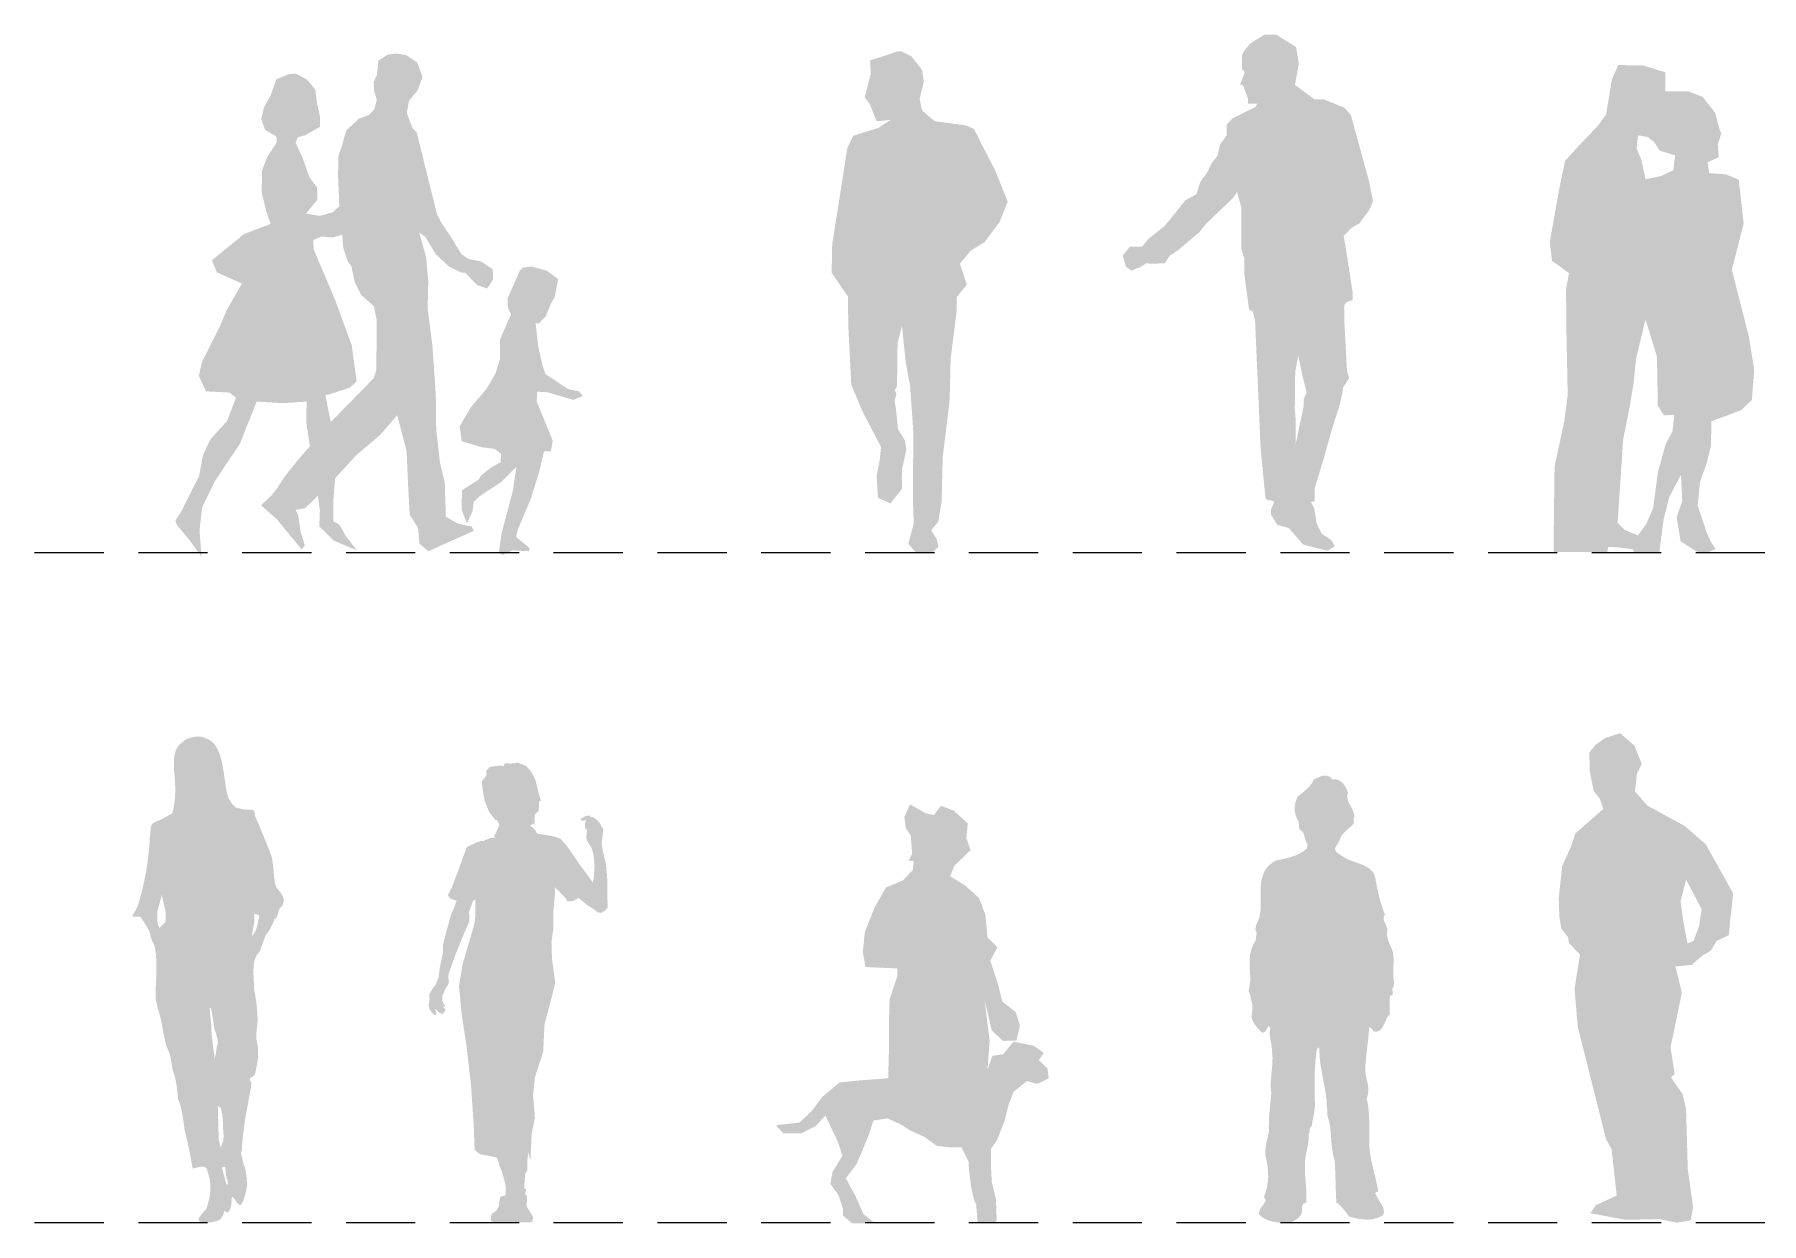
# Model space of a CAD drawing. Header units: millimetres. Extents: x 236 to 248.7, y 149.2 to 166.6.
# Drawn here: x 235.96 to 242.19, y 162.33 to 166.62 of the extents above; entities that cross this region are included whole.
import ezdxf

# ---------------------------------------------------------------- set-up
doc = ezdxf.new("R2010")
doc.units = ezdxf.units.MM
doc.linetypes.add('TRATTEGGIATA2', pattern=[0.375, 0.25, -0.125])
doc.layers.add('FIGURE_PERSONE', color=252, linetype='Continuous', lineweight=0)

msp = doc.modelspace()

# ---------------------------------------------------------------- hatches: boundary and pattern name
at = {"layer": 'FIGURE_PERSONE', "linetype": 'Continuous'}
h = msp.add_hatch(color=252, dxfattribs=at)
h.paths.add_polyline_path([(240.7106, 166.3312), (240.6875, 166.3577), (240.6126, 166.3882), (240.5786, 166.3882), (240.5586, 166.4032), (240.5087, 166.4407), (240.5226, 166.5172), (240.5126, 166.5772), (240.4406, 166.6222), (240.3986, 166.6222), (240.3466, 166.5892), (240.3226, 166.5592), (240.3176, 166.5472), (240.3176, 166.4972), (240.3266, 166.4892), (240.3246, 166.4772), (240.3106, 166.4412), (240.3216, 166.4381), (240.3386, 166.3912), (240.3386, 166.3722), (240.3726, 166.3722), (240.3666, 166.3612), (240.2826, 166.3192), (240.2626, 166.2972), (240.2626, 166.2592), (240.2386, 166.2252), (240.2286, 166.1832), (240.2086, 166.1592), (240.1926, 166.1252), (240.1666, 166.0892), (240.1526, 166.0452), (240.1126, 166.0232), (240.0746, 165.9752), (240.0366, 165.9292), (239.9786, 165.8832), (239.9574, 165.8562), (239.9126, 165.8562), (239.8866, 165.8232), (239.8986, 165.7832), (239.9186, 165.7692), (239.9526, 165.7832), (239.9746, 165.7972), (239.9786, 165.7947), (240.0086, 165.7947), (240.0386, 165.7962), (240.0566, 165.8232), (240.0866, 165.8432), (240.1626, 165.9072), (240.1786, 165.9272), (240.1886, 165.9392), (240.2846, 166.0312), (240.2946, 166.0452), (240.2986, 166.0552), (240.3146, 165.9992), (240.3146, 165.8492), (240.3256, 165.8132), (240.3256, 165.7612), (240.3426, 165.6292), (240.3566, 165.6212), (240.3646, 165.5892), (240.3846, 165.1292), (240.4026, 164.9432), (240.4346, 164.9352), (240.4226, 164.9072), (240.4226, 164.8872), (240.4446, 164.8512), (240.4866, 164.8392), (240.5386, 164.7792), (240.6266, 164.7572), (240.6526, 164.7732), (240.6406, 164.7952), (240.6046, 164.8192), (240.5866, 164.8572), (240.5786, 164.9092), (240.5664, 164.9337), (240.5796, 164.9352), (240.5796, 164.9812), (240.6146, 165.0972), (240.6426, 165.1972), (240.6686, 165.2792), (240.6806, 165.3292), (240.6826, 165.3472), (240.7046, 165.3812), (240.6966, 165.4072), (240.6876, 165.5752), (240.6876, 165.6452), (240.6946, 165.6552), (240.7166, 165.6632), (240.7166, 165.6932), (240.6926, 165.8492), (240.6846, 165.8952), (240.7146, 165.9252), (240.7406, 165.9392), (240.7766, 165.9872), (240.7906, 166.0192), (240.7766, 166.0912)])
h.paths.add_polyline_path([(240.5206, 165.4632), (240.5344, 165.3961), (240.5506, 165.3292), (240.5396, 165.3032), (240.5396, 165.2772), (240.5114, 165.1416), (240.5114, 165.2312), (240.5081, 165.2692), (240.5096, 165.4032)], flags=16)
h = msp.add_hatch(color=252, dxfattribs=at)
h.paths.add_polyline_path([(236.6295, 165.5763), (236.6494, 165.6242), (236.7054, 165.723), (236.6149, 165.7627), (236.5966, 165.8066), (236.7137, 165.9018), (236.8093, 165.9382), (236.7946, 165.9787), (236.7769, 166.0495), (236.7776, 166.1305), (236.7968, 166.1799), (236.8307, 166.2315), (236.83, 166.2536), (236.7887, 166.2779), (236.7754, 166.3163), (236.785, 166.359), (236.8093, 166.4032), (236.8292, 166.46), (236.8727, 166.4784), (236.8992, 166.4813), (236.94, 166.4598), (236.97, 166.4239), (236.9766, 166.3737), (236.9869, 166.328), (236.9877, 166.289), (236.9331, 166.258), (236.9073, 166.2514), (236.8992, 166.2308), (236.9228, 166.1806), (236.9482, 166.1088), (236.9766, 166.0694), (236.9781, 166.0266), (236.9369, 165.975), (236.9508, 165.9728), (236.9869, 165.9669), (237.0334, 165.9802), (237.057, 166.0016), (237.0525, 166.1158), (237.054, 166.1829), (237.0673, 166.2227), (237.082, 166.2757), (237.1285, 166.3185), (237.1638, 166.3317), (237.1837, 166.3516), (237.1926, 166.387), (237.183, 166.4172), (237.1808, 166.4497), (237.1926, 166.4755), (237.1985, 166.5285), (237.2331, 166.5499), (237.2633, 166.5536), (237.2987, 166.5477), (237.3385, 166.5211), (237.3578, 166.4691), (237.3385, 166.4187), (237.3083, 166.3819), (237.3009, 166.3384), (237.3201, 166.2868), (237.337, 166.2669), (237.41, 165.9721), (237.4269, 165.9404), (237.4601, 165.891), (237.4984, 165.8284), (237.5235, 165.8114), (237.5692, 165.8018), (237.6112, 165.7745), (237.6127, 165.7377), (237.5913, 165.7045), (237.5545, 165.7171), (237.5124, 165.7613), (237.4977, 165.762), (237.4542, 165.7834), (237.4056, 165.8284), (237.368, 165.891), (237.3451, 165.9072), (237.3702, 165.8202), (237.3783, 165.7325), (237.3761, 165.6323), (237.3938, 165.493), (237.4056, 165.3169), (237.407, 165.196), (237.4203, 165.0773), (237.438, 165.0022), (237.4417, 164.8805), (237.4844, 164.8555), (237.536, 164.8444), (237.5427, 164.829), (237.4631, 164.7936), (237.379, 164.7553), (237.3466, 164.7825), (237.3415, 164.8393), (237.3112, 164.8879), (237.3053, 164.9985), (237.3002, 165.1164), (237.2663, 165.2468), (237.2051, 165.1761), (237.1174, 165.1017), (237.0422, 165.0191), (237.0349, 164.9351), (237.0349, 164.8636), (237.0577, 164.8514), (237.0797, 164.8111), (237.1199, 164.7599), (237.1004, 164.767), (237.0378, 164.7936), (236.9847, 164.8452), (236.9869, 164.9034), (236.9796, 164.9557), (236.9331, 164.9108), (236.8992, 164.9049), (236.9088, 164.8842), (236.9169, 164.8267), (236.9324, 164.7766), (236.9213, 164.7619), (236.83, 164.8724), (236.7747, 164.9211), (236.8115, 164.9565), (236.8322, 164.9823), (236.858, 165.0228), (236.8882, 165.0611), (236.911, 165.0891), (236.9508, 165.1348), (236.9376, 165.2218), (236.939, 165.2962), (236.8535, 165.2903), (236.7585, 165.2962), (236.6973, 165.1422), (236.6409, 165.0589), (236.6077, 165.0084), (236.5617, 164.9137), (236.5521, 164.8304), (236.5595, 164.7354), (236.5152, 164.7965), (236.4703, 164.8503), (236.4651, 164.8665), (236.4858, 164.8982), (236.5506, 165.0272), (236.5646, 165.1017), (236.5897, 165.1569), (236.6516, 165.2262), (236.684, 165.3102), (236.6604, 165.3287), (236.5757, 165.3331), (236.5499, 165.3884), (236.5609, 165.4392)], flags=0)
h.paths.add_polyline_path([(237.0068, 165.3191), (237.026, 165.2218), (237.1808, 165.3802), (237.1904, 165.4083), (237.1918, 165.5107), (237.1918, 165.5925), (237.1823, 165.6404), (237.1358, 165.6817), (237.1137, 165.7252), (237.1004, 165.7856), (237.0872, 165.8033), (237.0717, 165.8505), (237.0673, 165.8984), (237.0326, 165.8888), (236.9914, 165.8925), (236.9634, 165.8799), (236.9641, 165.8468), (237.043, 165.661), (237.1019, 165.4989), (237.1196, 165.3699), (237.0953, 165.3463), (237.0194, 165.322)], flags=0)
for points in [[(239.0755, 166.5617), (238.9741, 166.5284), (238.9769, 166.4805), (238.9547, 166.3957), (238.9734, 166.3708), (238.9977, 166.309), (239.0491, 166.3139), (239.0033, 166.2847), (238.913, 166.2563), (238.8922, 166.2125), (238.8373, 165.864), (238.8353, 165.7613), (238.8939, 165.6759), (238.8956, 165.5676), (238.9061, 165.3579), (238.9255, 165.3114), (238.9477, 165.2586), (239.0137, 165.1323), (239.0088, 165.085), (238.9977, 165.0267), (239.0026, 164.949), (239.0477, 164.9281), (239.0893, 164.9809), (239.0886, 165.0239), (239.09, 165.0545), (239.1053, 165.1232), (239.0991, 165.1572), (239.0748, 165.1961), (239.0678, 165.269), (239.0623, 165.2996), (239.0699, 165.3246), (239.063, 165.3371), (239.0713, 165.3509), (239.0734, 165.5072), (239.0893, 165.5703), (239.1032, 165.4356), (239.1185, 165.353), (239.1303, 165.1871), (239.1289, 164.9455), (239.1317, 164.8552), (239.1122, 164.783), (239.1393, 164.7511), (239.2011, 164.7518), (239.2212, 164.7712), (239.2157, 164.7976), (239.1947, 164.8308), (239.2198, 164.8615), (239.2323, 164.933), (239.2365, 165.0955), (239.2615, 165.301), (239.265, 165.4509), (239.2865, 165.621), (239.2865, 165.6731), (239.3236, 165.7189), (239.2985, 165.7941), (239.3372, 165.8411), (239.3885, 165.873), (239.442, 165.9452), (239.4712, 166.0188), (239.426, 166.1313), (239.3844, 166.2111), (239.3497, 166.2806), (239.3205, 166.2938), (239.2073, 166.309), (239.1615, 166.3487), (239.1532, 166.3903), (239.1685, 166.4541), (239.1615, 166.4944), (239.1234, 166.5437), (239.0866, 166.5617)], [(237.7719, 165.3318), (237.8095, 165.3296), (237.9024, 165.3023), (237.937, 165.3163), (237.9223, 165.3332), (237.8832, 165.3413), (237.8021, 165.3951), (237.7926, 165.4202), (237.7749, 165.4983), (237.766, 165.5809), (237.7778, 165.5779), (237.8021, 165.6037), (237.822, 165.6516), (237.8358, 165.6753), (237.8471, 165.7393), (237.8051, 165.7696), (237.7513, 165.7843), (237.7218, 165.7806), (237.7093, 165.7696), (237.6651, 165.6701), (237.6658, 165.6354), (237.6776, 165.6118), (237.6584, 165.5683), (237.6378, 165.5204), (237.6378, 165.4504), (237.6212, 165.3981), (237.5884, 165.3413), (237.5339, 165.278), (237.4917, 165.2069), (237.4992, 165.1527), (237.5715, 165.1313), (237.6164, 165.1254), (237.6415, 165.1084), (237.6393, 165.0771), (237.6035, 165.0569), (237.5685, 165.0281), (237.5604, 165.0141), (237.5003, 164.9758), (237.4985, 164.9058), (237.5177, 164.856), (237.5383, 164.8999), (237.5427, 164.9338), (237.5641, 164.9544), (237.6393, 165.0038), (237.6968, 165.0605), (237.6842, 164.975), (237.6695, 164.919), (237.6437, 164.8232), (237.633, 164.7503), (237.6474, 164.7429), (237.682, 164.7584), (237.7424, 164.7554), (237.7439, 164.7672), (237.6953, 164.807), (237.7019, 164.8343), (237.7476, 164.9419), (237.7786, 165.0406), (237.7963, 165.1166), (237.8213, 165.1166), (237.8279, 165.1549), (237.7697, 165.2968)]]:
    msp.add_hatch(color=252, dxfattribs=at).paths.add_polyline_path(points, flags=0)
h = msp.add_hatch(color=252, dxfattribs=at)
h.paths.add_polyline_path([(242.0868, 165.7731), (242.1164, 165.6557), (242.1484, 165.53), (242.1674, 165.4102), (242.1591, 165.3023), (242.1211, 165.2655), (242.0618, 165.243), (242.0132, 165.2252), (242.0109, 165.135), (241.9954, 165.0722), (241.9717, 165.0058), (241.9634, 164.9204), (241.9966, 164.8208), (242.0109, 164.7899), (242.0286, 164.7627), (242.0027, 164.7527), (241.9679, 164.7527), (241.9575, 164.7555), (241.9017, 164.7911), (241.8875, 164.8777), (241.9077, 164.937), (241.9029, 165.0319), (241.8602, 164.95), (241.8401, 164.8694), (241.8294, 164.7888), (241.8253, 164.7527), (241.7338, 164.7527), (241.7286, 164.7627), (241.6705, 164.7698), (241.6397, 164.771), (241.6372, 164.7527), (241.4429, 164.7527), (241.444, 164.8765), (241.4464, 165.0615), (241.4819, 165.2264), (241.4938, 165.3201), (241.4891, 165.5572), (241.4879, 165.7019), (241.4985, 165.76), (241.4374, 165.8046), (241.429, 165.872), (241.4627, 166.0613), (241.4843, 166.1656), (241.5282, 166.2142), (241.6017, 166.2913), (241.6325, 166.3328), (241.6539, 166.4621), (241.6764, 166.5119), (241.7654, 166.5107), (241.846, 166.4858), (241.846, 166.417), (241.9302, 166.417), (241.9812, 166.3969), (242.0263, 166.34), (242.0429, 166.2771), (242.0488, 166.2652), (242.0358, 166.2261), (242.0393, 166.1787), (241.999, 166.1609), (242.0049, 166.1217), (242.0654, 166.117), (242.1117, 166.098), (242.1294, 165.9391)], flags=0)
h.paths.add_polyline_path([(241.7749, 165.5928), (241.7405, 165.4505), (241.7322, 165.3651), (241.7179, 165.2785), (241.6942, 165.16), (241.6741, 164.8575), (241.7013, 164.8314), (241.7476, 164.8125), (241.7784, 164.8552), (241.8021, 164.9097), (241.8199, 165.0414), (241.8472, 165.141), (241.8721, 165.1884), (241.8792, 165.2477), (241.8413, 165.2465), (241.8193, 165.2815), (241.8164, 165.4576)], flags=0)
h.paths.add_polyline_path([(241.8318, 166.1111), (241.8757, 166.1324), (241.8816, 166.1858), (241.827, 166.2024), (241.8057, 166.2344), (241.782, 166.2522), (241.7476, 166.2581), (241.7428, 166.2107), (241.7606, 166.1668), (241.7749, 166.0992)], flags=0)
h = msp.add_hatch(color=252, dxfattribs=at)
h.paths.add_polyline_path([(236.7629, 162.9606), (236.7617, 162.9715), (236.7597, 162.9826), (236.7571, 162.9939), (236.7573, 163.0075), (236.7581, 163.0204), (236.7592, 163.0331), (236.7605, 163.0456), (236.7618, 163.0582), (236.7616, 163.0703), (236.7612, 163.0821), (236.7604, 163.0939), (236.7595, 163.1055), (236.7582, 163.117), (236.7568, 163.1285), (236.7551, 163.1399), (236.7533, 163.1512), (236.7513, 163.1626), (236.7492, 163.1739), (236.749, 163.1831), (236.7485, 163.1936), (236.7479, 163.2053), (236.7473, 163.2177), (236.7469, 163.2304), (236.7469, 163.2431), (236.7474, 163.2553), (236.7485, 163.2668), (236.7506, 163.2771), (236.7536, 163.2859), (236.7578, 163.2927), (236.7576, 163.2953), (236.7667, 163.3054), (236.7719, 163.3151), (236.7764, 163.3267), (236.7804, 163.3392), (236.7845, 163.3516), (236.7888, 163.363), (236.7938, 163.3723), (236.7998, 163.3785), (236.8051, 163.3879), (236.813, 163.4027), (236.8203, 163.418), (236.8234, 163.4289), (236.8262, 163.426), (236.8321, 163.436), (236.837, 163.4516), (236.841, 163.4646), (236.8457, 163.4685), (236.8497, 163.4721), (236.8525, 163.4774), (236.8559, 163.4899), (236.8556, 163.4999), (236.8533, 163.5082), (236.8496, 163.5155), (236.8448, 163.522), (236.8396, 163.5282), (236.8345, 163.5347), (236.8299, 163.5418), (236.8264, 163.5499), (236.8245, 163.5595), (236.8216, 163.5777), (236.8204, 163.5907), (236.8193, 163.6036), (236.8181, 163.6164), (236.8167, 163.629), (236.8155, 163.6367), (236.3649, 163.6367), (236.3646, 163.6338), (236.363, 163.6229), (236.3613, 163.612), (236.3595, 163.6011), (236.3576, 163.5902), (236.3556, 163.5793), (236.3534, 163.5685), (236.3511, 163.5576), (236.3487, 163.5468), (236.3462, 163.536), (236.3436, 163.5253), (236.3409, 163.5146), (236.338, 163.504), (236.335, 163.4934), (236.3319, 163.4829), (236.3287, 163.4724), (236.3227, 163.4607), (236.3159, 163.4487), (236.3086, 163.4347), (236.3185, 163.4347), (236.3282, 163.4347), (236.3379, 163.4347), (236.3418, 163.4296), (236.3493, 163.4186), (236.3581, 163.4049), (236.3661, 163.3916), (236.3709, 163.3822), (236.3729, 163.3741), (236.3771, 163.3588), (236.3824, 163.3436), (236.388, 163.3358), (236.3903, 163.3252), (236.3923, 163.3146), (236.3938, 163.304), (236.395, 163.2933), (236.3958, 163.2827), (236.3963, 163.272), (236.3966, 163.2613), (236.3966, 163.2506), (236.3965, 163.2398), (236.3962, 163.2291), (236.3958, 163.2183), (236.3953, 163.2075), (236.3948, 163.1967), (236.3944, 163.1858), (236.3939, 163.175), (236.3935, 163.1641), (236.3933, 163.1531), (236.3932, 163.1422), (236.3944, 163.1341), (236.3968, 163.1231), (236.4024, 163.0997), (236.4056, 163.0895), (236.4086, 163.079), (236.4112, 163.0684), (236.4137, 163.0575), (236.416, 163.0465), (236.4182, 163.0354), (236.4203, 163.0242), (236.4224, 163.0129), (236.4246, 163.0017), (236.4268, 162.9905), (236.4292, 162.9795), (236.4318, 162.9685), (236.436, 162.959), (236.4402, 162.9493), (236.4444, 162.9396), (236.4475, 162.9279), (236.4496, 162.9159), (236.4513, 162.9037), (236.4533, 162.8914), (236.456, 162.8791), (236.4598, 162.8678), (236.7525, 162.8678), (236.7542, 162.8745), (236.7567, 162.8858), (236.759, 162.8968), (236.7608, 162.9076), (236.7623, 162.9183), (236.7632, 162.9289), (236.7637, 162.9394), (236.7636, 162.95)])
h.paths.add_polyline_path([(236.6014, 162.9648), (236.5999, 162.9762), (236.5985, 162.9876), (236.5972, 162.999), (236.5961, 163.0104), (236.5952, 163.0219), (236.5946, 163.0334), (236.5944, 163.0451), (236.593, 163.0571), (236.5918, 163.0691), (236.5907, 163.0809), (236.5898, 163.0927), (236.5887, 163.1052), (236.5926, 163.1055), (236.5955, 163.0939), (236.598, 163.0818), (236.6, 163.0693), (236.6019, 163.0567), (236.6037, 163.044), (236.6057, 163.0315), (236.6094, 163.0194), (236.6137, 163.0058), (236.6173, 162.9917), (236.6188, 162.9777), (236.6148, 162.9662), (236.6127, 162.9524), (236.6109, 162.9385), (236.6062, 162.9231), (236.6056, 162.9297), (236.6043, 162.9415), (236.6029, 162.9532)], flags=16)
h.paths.add_polyline_path([(236.7413, 163.3654), (236.7418, 163.3705), (236.7437, 163.3825), (236.7459, 163.3945), (236.7482, 163.4062), (236.75, 163.4176), (236.7497, 163.4294), (236.75, 163.4434), (236.7506, 163.4456), (236.7536, 163.4451), (236.7563, 163.4441), (236.7683, 163.4398), (236.7673, 163.4341), (236.7652, 163.4227), (236.7624, 163.4097), (236.7588, 163.3965), (236.7546, 163.3843), (236.7495, 163.3744)], flags=16)
h.paths.add_polyline_path([(236.4072, 163.3932), (236.4049, 163.3998), (236.4011, 163.408), (236.3998, 163.4203), (236.3995, 163.454), (236.4159, 163.5133), (236.4298, 163.4523), (236.4292, 163.4198), (236.4271, 163.4135)], flags=16)
h.paths.add_polyline_path([(236.766, 163.7678), (236.7617, 163.7779), (236.7574, 163.7878), (236.7531, 163.7977), (236.7509, 163.8098), (236.7495, 163.8177), (236.7444, 163.82), (236.7362, 163.8221), (236.7277, 163.8221), (236.7174, 163.8224), (236.7102, 163.8231), (236.7043, 163.8239), (236.6973, 163.8264), (236.6888, 163.8265), (236.6805, 163.8312), (236.6729, 163.8388), (236.6662, 163.8477), (236.6607, 163.8563), (236.6568, 163.863), (236.6545, 163.8702), (236.6524, 163.878), (236.6505, 163.8863), (236.6487, 163.8951), (236.6471, 163.9044), (236.6456, 163.914), (236.6442, 163.9239), (236.6428, 163.9341), (236.6413, 163.9444), (236.6398, 163.9548), (236.6382, 163.9652), (236.6364, 163.9756), (236.6344, 163.9859), (236.6322, 163.996), (236.6298, 164.0059), (236.627, 164.0155), (236.6239, 164.0247), (236.6204, 164.0335), (236.6164, 164.0417), (236.612, 164.0494), (236.6071, 164.0565), (236.6016, 164.0629), (236.5956, 164.0685), (236.5889, 164.0732), (236.5815, 164.0771), (236.5734, 164.08), (236.5666, 164.0838), (236.5565, 164.0855), (236.5444, 164.0856), (236.5313, 164.0841), (236.5185, 164.0813), (236.5071, 164.0774), (236.4983, 164.0726), (236.4932, 164.0671), (236.4836, 164.0602), (236.4761, 164.0523), (236.4703, 164.0436), (236.466, 164.0342), (236.4631, 164.0242), (236.4612, 164.0137), (236.4602, 164.0028), (236.4599, 163.9917), (236.46, 163.9805), (236.4603, 163.9692), (236.4606, 163.958), (236.4617, 163.9463), (236.4627, 163.9347), (236.4635, 163.9233), (236.4641, 163.912), (236.4644, 163.9008), (236.4644, 163.8897), (236.4642, 163.8787), (236.4636, 163.8676), (236.4627, 163.8566), (236.4613, 163.8455), (236.4596, 163.8343), (236.4574, 163.823), (236.4547, 163.8116), (236.4536, 163.8078), (236.4339, 163.7974), (236.4223, 163.7912), (236.4108, 163.7849), (236.3976, 163.7799), (236.3883, 163.7755), (236.3822, 163.7709), (236.3785, 163.7654), (236.3765, 163.7582), (236.3753, 163.7488), (236.3743, 163.7363), (236.3727, 163.7201), (236.3721, 163.7094), (236.3714, 163.6988), (236.3706, 163.688), (236.3696, 163.6772), (236.3685, 163.6664), (236.3673, 163.6556), (236.366, 163.6447), (236.3649, 163.6367), (236.8155, 163.6367), (236.8148, 163.6413), (236.8121, 163.6532), (236.8082, 163.6638), (236.8041, 163.6744), (236.8, 163.685), (236.7959, 163.6955), (236.7917, 163.706), (236.7875, 163.7164), (236.7832, 163.7268), (236.7789, 163.7372), (236.7746, 163.7475), (236.7703, 163.7577)])
h = msp.add_hatch(color=252, dxfattribs=at)
h.paths.add_polyline_path([(241.9062, 163.1605), (241.8652, 162.9626), (241.8801, 162.8675), (241.8671, 162.8538), (241.9089, 162.7941), (241.9213, 162.7392), (241.9275, 162.5237), (241.9467, 162.3858), (241.9384, 162.3384), (241.8883, 162.3295), (241.8238, 162.3426), (241.7037, 162.3398), (241.6516, 162.3494), (241.5754, 162.3638), (241.5953, 162.3926), (241.6708, 162.4276), (241.6523, 162.5951), (241.6324, 162.6314), (241.5301, 163.0377), (241.5185, 163.1742), (241.5342, 163.2737), (241.5384, 163.2974), (241.4986, 163.3398), (241.495, 163.3609), (241.4704, 163.3926), (241.4636, 163.4371), (241.4615, 163.5016), (241.4739, 163.6183), (241.5047, 163.6861), (241.5212, 163.7356), (241.6221, 163.8241), (241.6104, 163.8604), (241.5878, 163.8886), (241.5734, 163.962), (241.572, 164.0286), (241.5953, 164.0567), (241.6286, 164.0804), (241.6832, 164.0979), (241.7346, 164.0533), (241.7614, 163.9867), (241.7442, 163.9538), (241.7367, 163.8872), (241.782, 163.8364), (241.9172, 163.7623), (241.9926, 163.6964), (242.0915, 163.5194), (242.0798, 163.411), (242.0757, 163.3684), (242.0321, 163.3475), (242.0098, 163.3115), (241.9789, 163.2936), (241.9419, 163.2607), (241.8828, 163.2552)], flags=0)
h.paths.add_polyline_path([(241.9213, 163.5695), (241.9014, 163.4906), (241.911, 163.4206), (241.9261, 163.3382), (241.9487, 163.3478), (241.9686, 163.4021), (241.9775, 163.4624)], flags=0)
for points in [[(237.83, 163.4518), (237.8366, 163.5262), (237.8349, 163.5415), (237.8495, 163.5279), (237.8744, 163.5013), (237.8815, 163.49), (237.901, 163.4917), (237.9147, 163.4984), (237.9202, 163.5032), (237.9517, 163.4778), (237.9762, 163.462), (237.9891, 163.4512), (238.0024, 163.4487), (238.0182, 163.4579), (238.0265, 163.4678), (238.0256, 163.4977), (238.0256, 163.5617), (238.0198, 163.6265), (238.0082, 163.6755), (238.0044, 163.6998), (238.0078, 163.7264), (238.0103, 163.7497), (237.9999, 163.7701), (237.9887, 163.7838), (237.9733, 163.7946), (237.9654, 163.7958), (237.9625, 163.8008), (237.9463, 163.7987), (237.933, 163.7908), (237.928, 163.7846), (237.9363, 163.7813), (237.9467, 163.7846), (237.9534, 163.7875), (237.9471, 163.7833), (237.9446, 163.7709), (237.9446, 163.7539), (237.951, 163.7512), (237.9492, 163.7181), (237.9529, 163.7077), (237.9675, 163.6843), (237.9749, 163.6614), (237.9791, 163.6211), (237.9762, 163.5738), (237.972, 163.5582), (237.955, 163.5835), (237.9238, 163.6253), (237.8794, 163.6905), (237.8549, 163.7171), (237.8325, 163.725), (237.8017, 163.7304), (237.7724, 163.7345), (237.7643, 163.749), (237.7494, 163.7623), (237.7453, 163.7642), (237.7519, 163.7668), (237.7556, 163.7722), (237.7614, 163.7656), (237.7622, 163.7785), (237.7631, 163.8044), (237.7772, 163.8169), (237.7789, 163.8518), (237.7847, 163.8535), (237.7772, 163.8817), (237.7656, 163.9282), (237.7514, 163.9573), (237.7315, 163.9797), (237.7024, 163.9914), (237.6783, 163.9881), (237.6551, 163.9897), (237.6501, 163.9797), (237.6376, 163.9814), (237.5994, 163.9756), (237.5878, 163.9623), (237.5878, 163.9448), (237.572, 163.9241), (237.5736, 163.9025), (237.5819, 163.8535), (237.5977, 163.8144), (237.6202, 163.7845), (237.6276, 163.7837), (237.6353, 163.7665), (237.6235, 163.7386), (237.616, 163.727), (237.6185, 163.7199), (237.6048, 163.7199), (237.594, 163.7157), (237.5774, 163.7083), (237.5682, 163.7083), (237.5524, 163.7033), (237.5176, 163.6867), (237.5117, 163.6709), (237.4818, 163.5886), (237.4627, 163.5388), (237.4494, 163.513), (237.4569, 163.5005), (237.4806, 163.4931), (237.4694, 163.4613), (237.4619, 163.4463), (237.4436, 163.3815), (237.4311, 163.33), (237.432, 163.3067), (237.4203, 163.2531), (237.4154, 163.2149), (237.4046, 163.1883), (237.3929, 163.1734), (237.3821, 163.1551), (237.383, 163.1337), (237.3796, 163.1146), (237.3825, 163.1009), (237.3983, 163.0809), (237.4062, 163.0801), (237.4075, 163.0893), (237.4015, 163.1035), (237.4178, 163.0884), (237.4307, 163.083), (237.4345, 163.0872), (237.4337, 163.0904), (237.4386, 163.0922), (237.4411, 163.0971), (237.4353, 163.1059), (237.4263, 163.1138), (237.4332, 163.1101), (237.4384, 163.1103), (237.4384, 163.1155), (237.4341, 163.1191), (237.4291, 163.1317), (237.4295, 163.15), (237.4399, 163.1737), (237.4515, 163.1928), (237.4527, 163.2003), (237.4503, 163.2177), (237.4519, 163.2289), (237.4752, 163.2942), (237.5068, 163.3731), (237.5267, 163.4176), (237.5259, 163.4533), (237.5405, 163.4929), (237.5478, 163.4962), (237.5483, 163.4555), (237.5475, 163.4219), (237.5425, 163.3999), (237.5026, 163.2641), (237.4893, 163.1826), (237.4993, 163.0813), (237.5159, 162.9716), (237.5325, 162.8295), (237.5425, 162.6816), (237.5458, 162.5919), (237.5657, 162.5769), (237.6189, 162.5669), (237.628, 162.5624), (237.6364, 162.5325), (237.6438, 162.5146), (237.6534, 162.4827), (237.658, 162.4602), (237.6585, 162.429), (237.6509, 162.426), (237.6472, 162.4264), (237.6384, 162.4223), (237.6335, 162.3982), (237.6362, 162.3987), (237.6314, 162.3853), (237.6251, 162.3745), (237.6065, 162.36), (237.6044, 162.3463), (237.604, 162.3367), (237.6159, 162.3304), (237.7519, 162.3304), (237.7558, 162.339), (237.7564, 162.3499), (237.751, 162.3607), (237.7423, 162.3748), (237.7344, 162.3864), (237.7311, 162.4036), (237.7348, 162.3968), (237.7352, 162.4126), (237.7352, 162.4251), (237.7286, 162.4327), (237.7286, 162.4377), (237.7323, 162.4481), (237.7307, 162.4527), (237.7257, 162.453), (237.7257, 162.471), (237.7282, 162.505), (237.7365, 162.5208), (237.7357, 162.5532), (237.7398, 162.5847), (237.7469, 162.5512), (237.7519, 162.65), (237.7635, 162.7099), (237.7568, 162.7896), (237.7635, 162.8544), (237.7934, 162.9475), (237.7984, 163.0472), (237.8283, 163.1602), (237.8366, 163.1984), (237.825, 163.284), (237.8233, 163.3438), (237.83, 163.3903)], [(240.644, 163.9306), (240.65, 163.9315), (240.656, 163.9312), (240.6617, 163.93), (240.6675, 163.9276), (240.6729, 163.9243), (240.678, 163.9201), (240.6825, 163.9156), (240.6867, 163.9108), (240.6891, 163.9072), (240.6912, 163.9036), (240.693, 163.9003), (240.6945, 163.8969), (240.696, 163.8933), (240.6972, 163.8897), (240.6987, 163.8861), (240.6999, 163.8819), (240.6981, 163.8759), (240.6972, 163.8702), (240.6978, 163.8642), (240.6993, 163.8581), (240.7014, 163.8518), (240.7042, 163.8458), (240.7072, 163.8398), (240.7105, 163.8335), (240.7138, 163.8274), (240.7168, 163.8214), (240.7192, 163.8151), (240.7213, 163.8091), (240.7225, 163.8031), (240.7228, 163.7971), (240.7219, 163.7911), (240.7198, 163.785), (240.7216, 163.7781), (240.7204, 163.7718), (240.7168, 163.7661), (240.7114, 163.761), (240.7051, 163.7559), (240.6987, 163.7507), (240.6927, 163.7456), (240.6879, 163.7399), (240.6825, 163.7348), (240.678, 163.7288), (240.6747, 163.7222), (240.6714, 163.7153), (240.6681, 163.708), (240.6647, 163.7008), (240.6602, 163.6936), (240.6548, 163.6867), (240.6536, 163.6804), (240.6548, 163.6749), (240.6578, 163.6701), (240.6623, 163.6656), (240.6675, 163.6617), (240.6729, 163.6581), (240.678, 163.6548), (240.6825, 163.6518), (240.6906, 163.647), (240.6996, 163.6424), (240.7087, 163.6385), (240.718, 163.6349), (240.7276, 163.6316), (240.737, 163.6283), (240.7463, 163.625), (240.7553, 163.6211), (240.7637, 163.6172), (240.7718, 163.6124), (240.7791, 163.6072), (240.7857, 163.6009), (240.7911, 163.5937), (240.7956, 163.5856), (240.7989, 163.576), (240.8007, 163.5651), (240.8031, 163.551), (240.8064, 163.5353), (240.81, 163.5194), (240.814, 163.5029), (240.8185, 163.4863), (240.8233, 163.4707), (240.8284, 163.4556), (240.8338, 163.4421), (240.8296, 163.4352), (240.8287, 163.4283), (240.8299, 163.421), (240.8329, 163.4138), (240.8365, 163.4066), (240.8401, 163.3991), (240.8422, 163.3919), (240.8425, 163.3846), (240.8413, 163.3735), (240.8422, 163.3624), (240.8449, 163.3515), (240.8486, 163.341), (240.8531, 163.3308), (240.8576, 163.3206), (240.8615, 163.3103), (240.8645, 163.3004), (240.8648, 163.2715), (240.8639, 163.2469), (240.8636, 163.2225), (240.8669, 163.1939), (240.8666, 163.1888), (240.8648, 163.1834), (240.8627, 163.1786), (240.86, 163.1738), (240.8606, 163.1702), (240.8615, 163.1662), (240.8621, 163.162), (240.8621, 163.1578), (240.8615, 163.1542), (240.86, 163.1515), (240.857, 163.15), (240.8522, 163.1497), (240.8504, 163.1317), (240.8504, 163.1157), (240.851, 163.0995), (240.8504, 163.0814), (240.8471, 163.0781), (240.844, 163.0742), (240.8413, 163.0697), (240.8386, 163.0652), (240.8365, 163.0601), (240.8341, 163.0549), (240.832, 163.0498), (240.8296, 163.0447), (240.8269, 163.0399), (240.8242, 163.0351), (240.8215, 163.0309), (240.8179, 163.0273), (240.8143, 163.024), (240.8097, 163.0216), (240.8049, 163.02), (240.7992, 163.0191), (240.7956, 163.02), (240.7923, 163.0222), (240.7893, 163.0252), (240.7866, 163.0285), (240.7839, 163.0315), (240.7815, 163.0342), (240.7788, 163.0357), (240.7764, 163.0357), (240.7752, 163.0143), (240.7733, 162.9945), (240.7712, 162.9761), (240.7691, 162.9587), (240.767, 162.9412), (240.7652, 162.9238), (240.7637, 162.9054), (240.7628, 162.8859), (240.7631, 162.873), (240.7649, 162.8597), (240.7679, 162.8468), (240.7712, 162.8335), (240.7733, 162.82), (240.7742, 162.8065), (240.7724, 162.7923), (240.7676, 162.7779), (240.7724, 162.7547), (240.7752, 162.7307), (240.7767, 162.706), (240.777, 162.6807), (240.777, 162.6557), (240.777, 162.6308), (240.7776, 162.6064), (240.7794, 162.5826), (240.7821, 162.5658), (240.7857, 162.549), (240.7896, 162.5318), (240.7938, 162.5147), (240.798, 162.4972), (240.8022, 162.4801), (240.8061, 162.4623), (240.8094, 162.4449), (240.8082, 162.4431), (240.8067, 162.4416), (240.8049, 162.441), (240.8034, 162.4401), (240.8016, 162.4395), (240.8004, 162.4382), (240.7995, 162.4367), (240.7992, 162.4346), (240.8043, 162.4232), (240.8104, 162.413), (240.8167, 162.4033), (240.8224, 162.394), (240.8269, 162.385), (240.8296, 162.3757), (240.8299, 162.3664), (240.8269, 162.3564), (240.8191, 162.3522), (240.8115, 162.3489), (240.8037, 162.3462), (240.7962, 162.3438), (240.789, 162.3423), (240.7815, 162.3411), (240.7739, 162.3405), (240.7667, 162.3405), (240.7592, 162.3408), (240.7517, 162.3414), (240.7442, 162.3426), (240.7363, 162.3438), (240.7285, 162.3456), (240.7207, 162.3474), (240.7126, 162.3495), (240.7045, 162.3519), (240.699, 162.3591), (240.6939, 162.3661), (240.6888, 162.3727), (240.6834, 162.379), (240.6783, 162.385), (240.6729, 162.3907), (240.6672, 162.3961), (240.6614, 162.4015), (240.6608, 162.4009), (240.6602, 162.4006), (240.6593, 162.4006), (240.6581, 162.4006), (240.6566, 162.4395), (240.6554, 162.4783), (240.6542, 162.5171), (240.6518, 162.555), (240.6461, 162.5769), (240.6428, 162.5983), (240.6407, 162.6187), (240.6392, 162.6386), (240.6377, 162.6585), (240.6353, 162.6783), (240.6314, 162.6985), (240.625, 162.7195), (240.6262, 162.7252), (240.6259, 162.7307), (240.6253, 162.7367), (240.6241, 162.7436), (240.6229, 162.7695), (240.6196, 162.7959), (240.6154, 162.8227), (240.6103, 162.8495), (240.6052, 162.8765), (240.6007, 162.9036), (240.5977, 162.9307), (240.5965, 162.9578), (240.5947, 162.9611), (240.5932, 162.9623), (240.5917, 162.962), (240.5908, 162.9608), (240.5896, 162.9587), (240.589, 162.9566), (240.5881, 162.9545), (240.5875, 162.953), (240.5841, 162.9274), (240.582, 162.9027), (240.5805, 162.8784), (240.5799, 162.8543), (240.5796, 162.8299), (240.5799, 162.8056), (240.5802, 162.7803), (240.5808, 162.7544), (240.5802, 162.7439), (240.579, 162.734), (240.5775, 162.7243), (240.576, 162.7153), (240.5742, 162.706), (240.5724, 162.697), (240.5706, 162.6873), (240.5691, 162.6774), (240.567, 162.6765), (240.5658, 162.6756), (240.5649, 162.6744), (240.5643, 162.6732), (240.5637, 162.6717), (240.5631, 162.6702), (240.5619, 162.669), (240.5598, 162.6678), (240.5619, 162.6645), (240.5625, 162.6612), (240.5619, 162.6578), (240.5607, 162.6548), (240.5595, 162.6515), (240.5583, 162.6485), (240.5577, 162.6455), (240.558, 162.6425), (240.558, 162.6311), (240.5568, 162.6184), (240.5544, 162.6052), (240.5517, 162.592), (240.5489, 162.5781), (240.5465, 162.5646), (240.545, 162.5511), (240.5447, 162.5384), (240.5447, 162.5204), (240.5453, 162.5032), (240.5465, 162.4861), (240.5477, 162.4695), (240.5492, 162.453), (240.5501, 162.4361), (240.5504, 162.4193), (240.5501, 162.4015), (240.5429, 162.4006), (240.5384, 162.3976), (240.5357, 162.3928), (240.5345, 162.3871), (240.5342, 162.3808), (240.5342, 162.3739), (240.5339, 162.3676), (240.5324, 162.3621), (240.5297, 162.357), (240.5264, 162.3525), (240.5228, 162.3486), (240.5192, 162.345), (240.5149, 162.342), (240.5104, 162.339), (240.5062, 162.3366), (240.5014, 162.3345), (240.4969, 162.3327), (240.4921, 162.3312), (240.4873, 162.3299), (240.4828, 162.329), (240.4782, 162.3281), (240.474, 162.3275), (240.4701, 162.3269), (240.4662, 162.3266), (240.4605, 162.3279), (240.4548, 162.329), (240.4494, 162.3299), (240.444, 162.3309), (240.4385, 162.3318), (240.4331, 162.3327), (240.4277, 162.3336), (240.4226, 162.3348), (240.4172, 162.3363), (240.4121, 162.3381), (240.4066, 162.3402), (240.4012, 162.3426), (240.3958, 162.3459), (240.3904, 162.3495), (240.385, 162.3537), (240.3793, 162.3588), (240.379, 162.3664), (240.3808, 162.3736), (240.3841, 162.3802), (240.3883, 162.3865), (240.3931, 162.3925), (240.3973, 162.3988), (240.4012, 162.4052), (240.4036, 162.4118), (240.4024, 162.4148), (240.4003, 162.4172), (240.3979, 162.4196), (240.3967, 162.4226), (240.403, 162.4401), (240.4079, 162.4578), (240.4106, 162.4762), (240.4121, 162.4951), (240.4115, 162.5144), (240.4097, 162.5339), (240.4061, 162.5541), (240.4012, 162.5748), (240.4015, 162.5869), (240.4024, 162.598), (240.4039, 162.6085), (240.4057, 162.6184), (240.4079, 162.6281), (240.4103, 162.638), (240.4124, 162.6482), (240.4145, 162.6591), (240.4142, 162.6774), (240.4148, 162.6946), (240.4154, 162.7111), (240.4166, 162.7276), (240.4181, 162.7439), (240.4199, 162.7607), (240.4214, 162.7785), (240.4232, 162.7977), (240.4214, 162.8149), (240.4214, 162.8332), (240.4226, 162.8519), (240.4241, 162.8708), (240.4259, 162.8895), (240.4274, 162.9078), (240.4277, 162.9256), (240.4265, 162.9421), (240.4259, 162.9545), (240.4244, 162.9665), (240.4226, 162.9782), (240.4202, 162.9894), (240.4184, 163.0002), (240.4175, 163.011), (240.4181, 163.0218), (240.4202, 163.0327), (240.4187, 163.0348), (240.4169, 163.0366), (240.4151, 163.0387), (240.4133, 163.0405), (240.4112, 163.0369), (240.4088, 163.0321), (240.4061, 163.027), (240.403, 163.0222), (240.3994, 163.0182), (240.3952, 163.0164), (240.3904, 163.0167), (240.3847, 163.0207), (240.3787, 163.0273), (240.373, 163.0336), (240.3679, 163.0399), (240.3633, 163.0465), (240.3591, 163.0528), (240.3558, 163.0595), (240.3534, 163.0661), (240.3516, 163.0727), (240.3525, 163.0805), (240.3537, 163.0886), (240.3546, 163.0968), (240.3549, 163.1049), (240.3549, 163.113), (240.354, 163.1208), (240.3522, 163.1289), (240.3492, 163.1365), (240.3489, 163.1434), (240.3474, 163.1512), (240.3447, 163.159), (240.3414, 163.165), (240.3432, 163.1771), (240.345, 163.1894), (240.3468, 163.2011), (240.3483, 163.2123), (240.3468, 163.2288), (240.3453, 163.246), (240.3447, 163.2634), (240.345, 163.2812), (240.3471, 163.2989), (240.3513, 163.3166), (240.3582, 163.3341), (240.3681, 163.3515), (240.3672, 163.3576), (240.3681, 163.3636), (240.3697, 163.3696), (240.3706, 163.3759), (240.3669, 163.3846), (240.366, 163.3928), (240.3675, 163.4006), (240.3703, 163.4084), (240.3736, 163.4159), (240.3769, 163.4237), (240.3799, 163.4316), (240.3814, 163.4397), (240.3835, 163.4514), (240.3847, 163.4641), (240.385, 163.4773), (240.385, 163.4908), (240.3847, 163.5044), (240.3847, 163.5185), (240.3847, 163.5323), (240.3853, 163.5462), (240.3868, 163.5597), (240.3892, 163.573), (240.3931, 163.5859), (240.3985, 163.5982), (240.4055, 163.6097), (240.4148, 163.6202), (240.4265, 163.6298), (240.4406, 163.6382), (240.4476, 163.6394), (240.4548, 163.6409), (240.462, 163.6424), (240.4692, 163.6439), (240.4764, 163.6455), (240.4834, 163.6476), (240.4906, 163.6494), (240.4978, 163.6518), (240.5047, 163.6542), (240.5119, 163.6569), (240.5186, 163.6599), (240.5255, 163.6635), (240.5321, 163.6671), (240.5387, 163.6713), (240.545, 163.6758), (240.551, 163.681), (240.5529, 163.6852), (240.5532, 163.6888), (240.5534, 163.6927), (240.5544, 163.6966), (240.5501, 163.7035), (240.5474, 163.7098), (240.5456, 163.7155), (240.5441, 163.7213), (240.5426, 163.727), (240.5408, 163.7324), (240.5384, 163.7381), (240.5345, 163.7441), (240.5285, 163.7477), (240.5252, 163.7525), (240.5234, 163.758), (240.5228, 163.7637), (240.5228, 163.77), (240.5222, 163.776), (240.5204, 163.7817), (240.5171, 163.7871), (240.5128, 163.7974), (240.5098, 163.8073), (240.5083, 163.8175), (240.5077, 163.8278), (240.5086, 163.838), (240.5104, 163.8479), (240.5137, 163.8578), (240.518, 163.8678), (240.5222, 163.8714), (240.5264, 163.875), (240.5309, 163.8786), (240.5351, 163.8822), (240.5396, 163.8858), (240.5438, 163.8894), (240.548, 163.8933), (240.5523, 163.8969), (240.5562, 163.9009), (240.5598, 163.9048), (240.5634, 163.9087), (240.5667, 163.9129), (240.5697, 163.9171), (240.5721, 163.9213), (240.5745, 163.9258), (240.5763, 163.9306), (240.5802, 163.9324), (240.5844, 163.9342), (240.5884, 163.936), (240.5929, 163.9382), (240.5971, 163.94), (240.6013, 163.9418), (240.6058, 163.9433), (240.6103, 163.9442), (240.6145, 163.9451), (240.619, 163.9451), (240.6232, 163.9448), (240.6274, 163.9436), (240.632, 163.9418), (240.6359, 163.9391), (240.6401, 163.9355)], [(239.4364, 163.1896), (239.4084, 163.2761), (239.4339, 163.3244), (239.3983, 163.3601), (239.3906, 163.4415), (239.3677, 163.5025), (239.3168, 163.5483), (239.2634, 163.5814), (239.2786, 163.6195), (239.3372, 163.6755), (239.3219, 163.7187), (239.327, 163.7722), (239.2761, 163.818), (239.2303, 163.8358), (239.2048, 163.8027), (239.1768, 163.8078), (239.1183, 163.8409), (239.098, 163.7951), (239.103, 163.7544), (239.1209, 163.7289), (239.126, 163.6628), (239.1132, 163.6373), (239.1323, 163.6361), (239.1285, 163.6043), (239.0929, 163.5661), (239.0318, 163.5407), (238.9911, 163.4694), (238.9554, 163.3804), (238.9478, 163.3066), (238.958, 163.2532), (239.0725, 163.2481), (239.0725, 163.2201), (239.0445, 163.1362), (239.042, 163.0421), (239.042, 162.9429), (239.0394, 162.8513), (238.9376, 162.8436), (238.8638, 162.836), (238.8028, 162.7851), (238.762, 162.7317), (238.7188, 162.691), (238.6475, 162.6834), (238.6348, 162.6808), (238.6602, 162.6528), (238.7264, 162.6528), (238.7773, 162.6783), (238.8129, 162.7164), (238.8587, 162.6198), (238.874, 162.5714), (238.8384, 162.5129), (238.8307, 162.4697), (238.8587, 162.4313), (238.8766, 162.3804), (238.8766, 162.355), (238.9096, 162.327), (238.9936, 162.327), (238.9504, 162.36), (238.9224, 162.4236), (238.8867, 162.49), (238.9249, 162.5409), (238.9427, 162.5816), (238.9707, 162.6503), (238.986, 162.6986), (239.0369, 162.7063), (239.0827, 162.6859), (239.1183, 162.663), (239.1692, 162.6401), (239.215, 162.6071), (239.2583, 162.602), (239.3041, 162.602), (239.3295, 162.5511), (239.3321, 162.5129), (239.3397, 162.4544), (239.3499, 162.4112), (239.3573, 162.3959), (239.3626, 162.327), (239.422, 162.327), (239.4314, 162.3379), (239.4288, 162.4137), (239.4135, 162.4773), (239.411, 162.5282), (239.411, 162.5969), (239.4313, 162.6249), (239.4593, 162.6961), (239.4746, 162.7571), (239.4924, 162.8029), (239.5408, 162.8411), (239.5789, 162.8309), (239.6197, 162.8513), (239.6146, 162.8869), (239.584, 162.9174), (239.6018, 162.9429), (239.5662, 162.9683), (239.4924, 162.9836), (239.4542, 162.9378), (239.4161, 162.9327), (239.3983, 162.8818), (239.4059, 162.9886), (239.3957, 163.0675), (239.3881, 163.1336), (239.4135, 163.0243), (239.4542, 162.9861), (239.5028, 162.9877), (239.5153, 163.0421), (239.5, 163.0904), (239.4517, 163.1286)]]:
    msp.add_hatch(color=252, dxfattribs=at).paths.add_polyline_path(points)
h = msp.add_hatch(color=252, dxfattribs=at)
h.paths.add_polyline_path([(236.732, 162.7872), (236.7347, 162.8007), (236.7371, 162.8139), (236.7388, 162.8267), (236.7395, 162.8389), (236.7372, 162.8406), (236.7357, 162.8408), (236.7345, 162.8407), (236.7335, 162.8499), (236.7432, 162.857), (236.7513, 162.8628), (236.7525, 162.8678), (236.4599, 162.8678), (236.4632, 162.8559), (236.4657, 162.8449), (236.4678, 162.8339), (236.4696, 162.8228), (236.4712, 162.8115), (236.4725, 162.8001), (236.4738, 162.7883), (236.475, 162.7762), (236.4791, 162.7658), (236.4826, 162.7553), (236.4855, 162.7445), (236.4879, 162.7337), (236.49, 162.7226), (236.4919, 162.7115), (236.4935, 162.7002), (236.495, 162.6887), (236.4965, 162.6772), (236.4981, 162.6655), (236.5009, 162.6546), (236.5036, 162.6435), (236.5062, 162.6323), (236.5088, 162.621), (236.5112, 162.6097), (236.5136, 162.5982), (236.5159, 162.5867), (236.5182, 162.5751), (236.5204, 162.5635), (236.5226, 162.5519), (236.5247, 162.5402), (236.5274, 162.5249), (236.5406, 162.5279), (236.5507, 162.5304), (236.5611, 162.5321), (236.5704, 162.5312), (236.5774, 162.5261), (236.5808, 162.5152), (236.5839, 162.5066), (236.5868, 162.4954), (236.5892, 162.485), (236.5907, 162.4728), (236.5914, 162.4611), (236.5914, 162.4498), (236.5907, 162.4387), (236.5893, 162.4277), (236.5872, 162.4166), (236.5845, 162.4053), (236.5812, 162.3936), (236.5774, 162.3814), (236.5736, 162.3757), (236.5682, 162.3693), (236.5622, 162.3625), (236.5563, 162.3557), (236.5516, 162.349), (236.5489, 162.3428), (236.5492, 162.3374), (236.5534, 162.3331), (236.5622, 162.3303), (236.5951, 162.3313), (236.6041, 162.3329), (236.6232, 162.3386), (236.6309, 162.3459), (236.6363, 162.3551), (236.6402, 162.3655), (236.642, 162.3722), (236.6553, 162.3655), (236.6633, 162.3789), (236.6671, 162.3969), (236.6689, 162.4118), (236.6679, 162.4128), (236.6666, 162.4139), (236.6683, 162.4184), (236.6694, 162.4207), (236.6715, 162.4231), (236.6788, 162.415), (236.6857, 162.4033), (236.6987, 162.3921), (236.705, 162.3981), (236.7103, 162.409), (236.715, 162.423), (236.7189, 162.4378), (236.7219, 162.4508), (236.7237, 162.4598), (236.7235, 162.4682), (236.7229, 162.4808), (236.7217, 162.4956), (236.72, 162.5107), (236.7177, 162.5239), (236.7147, 162.5334), (236.7123, 162.5357), (236.7083, 162.5535), (236.7049, 162.5686), (236.7018, 162.583), (236.7034, 162.5864), (236.7046, 162.5881), (236.7053, 162.599), (236.7061, 162.6099), (236.707, 162.6208), (236.708, 162.6318), (236.7091, 162.6428), (236.7103, 162.6538), (236.7116, 162.6648), (236.713, 162.6758), (236.7145, 162.6867), (236.716, 162.6975), (236.7177, 162.7083), (236.7195, 162.719), (236.7214, 162.7295), (236.7234, 162.74), (236.7255, 162.7503), (236.7277, 162.7605), (236.7296, 162.7737)])
h.paths.add_polyline_path([(236.6181, 162.7515), (236.6283, 162.7448), (236.6313, 162.7353), (236.6337, 162.7229), (236.6353, 162.7089), (236.6364, 162.6945), (236.637, 162.6808), (236.6377, 162.6603), (236.6392, 162.6451), (236.6384, 162.6282), (236.6322, 162.6094), (236.6321, 162.6098), (236.6291, 162.6002), (236.6219, 162.6269), (236.6216, 162.6328), (236.6212, 162.64), (236.6209, 162.6483), (236.6207, 162.6579), (236.6204, 162.6686), (236.6201, 162.6804), (236.6197, 162.6933), (236.6194, 162.7072), (236.619, 162.7221), (236.6185, 162.738)], flags=16)
h.paths.add_polyline_path([(236.639, 162.5304), (236.6409, 162.5306), (236.6428, 162.5307), (236.6448, 162.5307), (236.6457, 162.5199), (236.647, 162.5056), (236.6496, 162.4913), (236.6537, 162.4823), (236.6543, 162.4761), (236.6548, 162.4726), (236.6554, 162.4679), (236.6555, 162.4677), (236.6534, 162.468), (236.6513, 162.4682), (236.6492, 162.4682), (236.6492, 162.4683), (236.6452, 162.4833), (236.6414, 162.4968), (236.6378, 162.5098), (236.6333, 162.5283)], flags=16)

# ---------------------------------------------------------------- linework, layer by layer
at = {"layer": 'FIGURE_PERSONE', "color": 252, "linetype": 'TRATTEGGIATA2'}
for p, q in [((235.9562, 164.7512), (248.6528, 164.7512)), ((235.9562, 162.3303), (248.6528, 162.3303))]:
    msp.add_line(p, q, dxfattribs=at)

doc.saveas('drawing.dxf')
